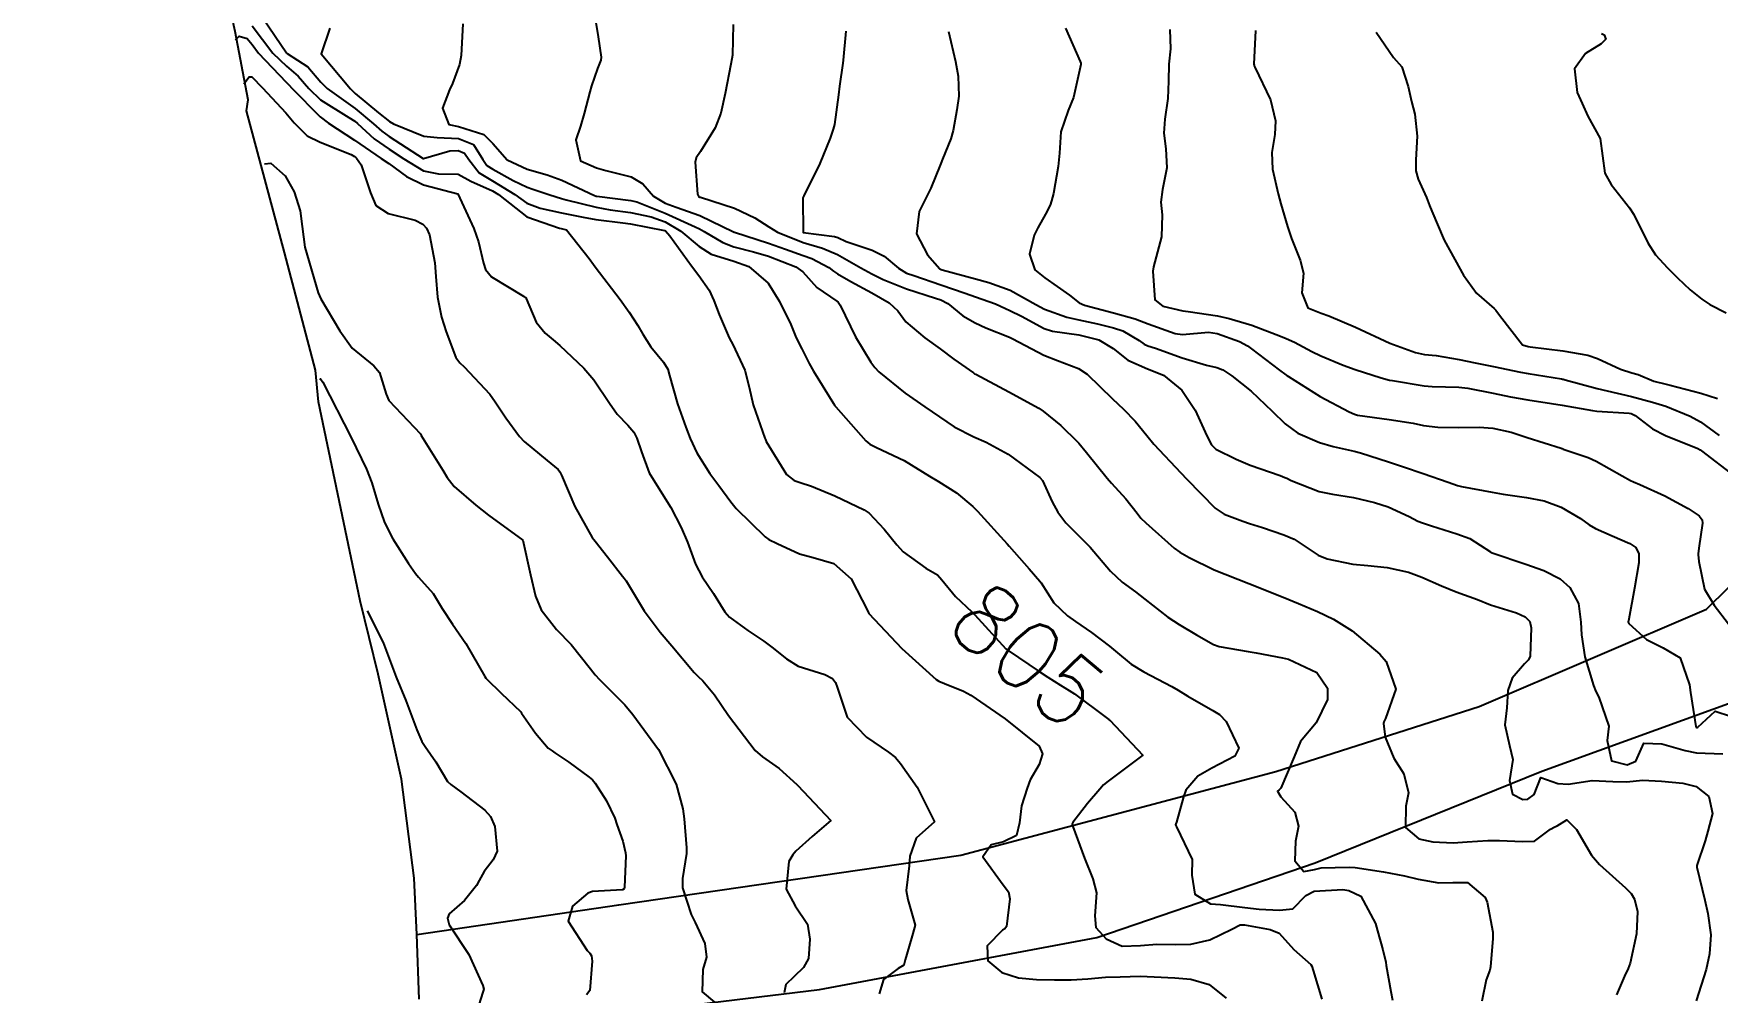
# Model space of a CAD drawing. Header units: metres. Extents: x 307586 to 320046, y 7427249 to 7434250.
# Drawn here: x 319019.8 to 319117.1, y 7428264.9 to 7428320.4 of the extents above; entities that cross this region are included whole.
import ezdxf
from ezdxf.enums import TextEntityAlignment as Align

# ---------------------------------------------------------------- set-up
doc = ezdxf.new("R2010")
doc.units = ezdxf.units.M
doc.header["$MEASUREMENT"] = 0
for name, color, linetype in [('Area', 45, 'Continuous'), ('Cotas', 45, 'Continuous'), ('Curvas de Nivel 1m', 11, 'Continuous'), ('Curvas de Nivel 5m', 15, 'Continuous'), ('Vias Secundárias', 230, 'Continuous')]:
    doc.layers.add(name, color=color, linetype=linetype)
doc.styles.add('Style-STANDARD', font='STANDARD.shx')

msp = doc.modelspace()

# ---------------------------------------------------------------- linework, layer by layer
at = {"layer": 'Area'}
msp.add_polyline3d([(319042.069, 7428264.557, 810.934), (319041.927, 7428268.294, 810.775), (319041.775, 7428271.553, 811.514), (319041.039, 7428277.28, 810.813), (319039.698, 7428283.368, 810.452), (319038.653, 7428287.608, 809.992), (319036.244, 7428299.121, 809.043), (319036.064, 7428300.957, 808.883), (319034.268, 7428307.76, 808.292), (319032.077, 7428315.966, 807.394), (319032.179, 7428316.592, 807.414), (319031.427, 7428320.544, 804.092), (319026.3, 7428343.958, 805.023), (319024.523, 7428353.935, 802.852), (319022.913, 7428359.071, 800.442), (319022.264, 7428362.41, 799.072), (319022.04, 7428363.364, 798.893), (319020.421, 7428377.147, 791.404), (319019.773, 7428386.302, 786.884)], dxfattribs=at)
at = {"layer": 'Curvas de Nivel 1m', "flags": 128}
for points, elevation in [([(319031.453, 7428320.06), (319031.663, 7428320.28), (319032.122, 7428320.146), (319032.398, 7428319.799), (319032.782, 7428319.296), (319034.376, 7428317.609), (319034.544, 7428317.446), (319034.707, 7428317.275), (319036.348, 7428315.61), (319036.822, 7428315.245), (319038.333, 7428314.264), (319038.942, 7428313.833), (319039.874, 7428313.207), (319040.318, 7428312.902), (319041.336, 7428312.167), (319042.308, 7428311.674), (319044.303, 7428311.16), (319045.23, 7428309.146), (319045.498, 7428308.374), (319045.786, 7428307.137), (319045.9, 7428306.787), (319046.241, 7428306.361), (319048.095, 7428305.241), (319048.224, 7428305.159), (319048.256, 7428305.109), (319048.838, 7428303.73), (319049.341, 7428303.093), (319049.815, 7428302.701), (319050.196, 7428302.375), (319051.584, 7428301.066), (319052.173, 7428300.39), (319053.063, 7428299.051), (319053.513, 7428298.413), (319054.14, 7428297.771), (319054.478, 7428297.368), (319054.652, 7428297.025), (319054.922, 7428296.221), (319055.373, 7428295.017), (319056.091, 7428293.836), (319056.62, 7428293.005), (319057.215, 7428291.855), (319057.581, 7428290.995), (319058.044, 7428289.718), (319058.421, 7428288.984), (319059.079, 7428288.029), (319059.743, 7428286.964), (319060.008, 7428286.663), (319061.063, 7428285.884), (319061.988, 7428285.267), (319062.467, 7428284.933), (319063.31, 7428284.254), (319063.972, 7428283.823), (319065.524, 7428283.338), (319065.965, 7428283.107), (319066.144, 7428282.888), (319066.242, 7428282.606), (319066.813, 7428280.881), (319067.926, 7428279.715), (319069.196, 7428278.851), (319069.599, 7428278.534), (319069.907, 7428278.2), (319070.87, 7428276.83), (319071.863, 7428274.82), (319070.808, 7428273.876), (319070.446, 7428272.834), (319070.401, 7428272.271), (319070.23, 7428270.836), (319070.328, 7428270.322), (319070.752, 7428268.83), (319070.538, 7428268.079), (319070.167, 7428266.836), (319070.091, 7428266.514), (319069.765, 7428266.32), (319068.914, 7428265.694), (319068.659, 7428264.856)], 807), ([(319032.409, 7428320.875), (319033.605, 7428319.288), (319034.386, 7428318.545), (319035.074, 7428317.964), (319035.692, 7428317.26), (319036.363, 7428316.602), (319038.006, 7428315.576), (319038.345, 7428315.362), (319038.497, 7428315.228), (319039.455, 7428314.334), (319040.328, 7428313.75), (319041.178, 7428313.191), (319042.316, 7428312.484), (319043.173, 7428312.313), (319044.314, 7428312.288), (319045.052, 7428311.891), (319046.305, 7428311.334), (319046.66, 7428311.126), (319048.284, 7428309.817), (319050.188, 7428309.168), (319050.274, 7428309.157), (319050.582, 7428309.077), (319051.901, 7428307.419), (319052.152, 7428307.061), (319052.251, 7428306.928), (319053.694, 7428305.045), (319054.216, 7428304.309), (319054.704, 7428303.529), (319054.989, 7428303.028), (319055.468, 7428302.294), (319056.187, 7428301.422), (319056.444, 7428301.007), (319056.546, 7428300.637), (319057.009, 7428299.001), (319057.487, 7428297.649), (319057.74, 7428296.994), (319058.121, 7428296.171), (319058.871, 7428294.978), (319059.399, 7428294.273), (319060.087, 7428293.331), (319060.392, 7428292.957), (319062.067, 7428291.307), (319062.284, 7428291.156), (319062.761, 7428290.93), (319064.054, 7428290.332), (319064.839, 7428290.114), (319066.046, 7428289.759), (319067.042, 7428288.88), (319068.014, 7428287), (319068.049, 7428286.906), (319068.07, 7428286.869), (319069.983, 7428284.84), (319071.965, 7428283.062), (319072.109, 7428282.962), (319072.438, 7428282.813), (319073.537, 7428282.374), (319073.956, 7428282.146), (319075.943, 7428280.77), (319077.919, 7428279.187), (319078.109, 7428278.747), (319077.907, 7428278.131), (319077.398, 7428277.255), (319077.224, 7428276.757), (319076.896, 7428275.741), (319076.784, 7428274.761), (319076.596, 7428274.022), (319075.852, 7428273.659), (319075.137, 7428273.49), (319074.663, 7428272.782), (319075.827, 7428271.166), (319076.152, 7428270.767), (319076.224, 7428270.359), (319076.024, 7428268.768), (319075.926, 7428268.634), (319075.791, 7428268.538), (319074.913, 7428267.648), (319074.941, 7428266.778), (319075.763, 7428266.093), (319076.724, 7428265.795), (319077.757, 7428265.696), (319078.811, 7428265.681), (319079.757, 7428265.668), (319080.728, 7428265.74), (319081.76, 7428265.831), (319082.597, 7428265.851), (319083.761, 7428265.887), (319084.572, 7428265.85), (319085.76, 7428265.784), (319086.693, 7428265.706), (319087.754, 7428265.394), (319088.735, 7428264.615)], 806), ([(319036.906, 7428320.747), (319036.393, 7428319.25), (319038.09, 7428317.233), (319038.369, 7428316.967), (319039.721, 7428315.841), (319040.345, 7428315.338), (319040.574, 7428315.198), (319042.336, 7428314.484), (319043.097, 7428314.411), (319044.335, 7428314.358), (319045.198, 7428314.013), (319045.745, 7428313.139), (319045.985, 7428312.801), (319046.317, 7428312.585), (319047.506, 7428311.923), (319048.307, 7428311.539), (319048.629, 7428311.428), (319049.616, 7428311.09), (319050.3, 7428310.886), (319050.56, 7428310.817), (319052.293, 7428310.377), (319053.102, 7428310.24), (319054.289, 7428310.083), (319055.488, 7428309.819), (319056.281, 7428309.531), (319057.198, 7428309.001), (319058.264, 7428308.104), (319058.948, 7428307.668), (319060.256, 7428307.255), (319061.127, 7428306.951), (319062.239, 7428305.985), (319062.906, 7428304.933), (319063.549, 7428303.587), (319063.834, 7428302.924), (319063.951, 7428302.673), (319064.196, 7428302.188), (319064.625, 7428301.343), (319064.87, 7428300.903), (319066.024, 7428299.022), (319066.107, 7428298.89), (319066.152, 7428298.822), (319067.885, 7428296.872), (319068.13, 7428296.675), (319068.515, 7428296.477), (319070.116, 7428295.716), (319071.578, 7428294.825), (319072.1, 7428294.517), (319073.139, 7428293.85), (319074.086, 7428293.057), (319074.357, 7428292.787), (319076.064, 7428290.898), (319076.174, 7428290.769), (319077.335, 7428289.465), (319077.961, 7428288.751), (319078.032, 7428288.643), (319078.764, 7428287.482), (319079.555, 7428286.727), (319080.008, 7428286.413), (319080.935, 7428285.774), (319081.987, 7428284.99), (319082.334, 7428284.695), (319083.236, 7428283.942), (319083.971, 7428283.49), (319085.586, 7428282.654), (319085.961, 7428282.437), (319086.511, 7428282.09), (319087.949, 7428281.264), (319088.352, 7428281.029), (319088.733, 7428280.618), (319089.454, 7428279.073), (319089.236, 7428278.61), (319087.906, 7428277.924), (319087.082, 7428277.457), (319086.4, 7428276.645), (319086.261, 7428276.272), (319085.865, 7428274.801), (319085.816, 7428274.698), (319085.799, 7428274.651), (319085.862, 7428274.526), (319086.759, 7428272.641), (319086.739, 7428271.736), (319086.91, 7428270.639), (319087.815, 7428270.074), (319088.408, 7428270.027), (319089.812, 7428269.866), (319090.639, 7428269.763), (319091.81, 7428269.698), (319092.59, 7428269.789), (319093.331, 7428270.557), (319093.826, 7428270.81), (319095.468, 7428270.892), (319095.826, 7428270.844), (319096.512, 7428270.523), (319097.372, 7428268.941), (319097.474, 7428268.513), (319097.782, 7428267.405), (319097.96, 7428266.692), (319097.991, 7428266.507), (319098.247, 7428264.992), (319098.345, 7428264.501)], 804), ([(319044.592, 7428320.985), (319044.501, 7428319.158), (319044.388, 7428318.637), (319043.999, 7428317.542), (319043.818, 7428317.166), (319043.407, 7428316.12), (319043.774, 7428315.166), (319044.342, 7428315.048), (319045.796, 7428314.597), (319046.332, 7428314.065), (319047.146, 7428313.122), (319048.318, 7428312.585), (319049.473, 7428312.252), (319050.312, 7428311.951), (319052.199, 7428311.061), (319052.302, 7428311.027), (319052.344, 7428311.018), (319054.299, 7428310.772), (319054.647, 7428310.685), (319056.288, 7428310.039), (319058.031, 7428309.238), (319058.275, 7428309.13), (319058.543, 7428308.986), (319059.632, 7428308.335), (319060.264, 7428308.098), (319061.404, 7428307.806), (319062.259, 7428307.54), (319063.846, 7428306.924), (319064.249, 7428306.635), (319065.06, 7428305.732), (319066.224, 7428304.94), (319066.292, 7428304.889), (319066.404, 7428304.705), (319067.294, 7428302.879), (319068.188, 7428301.418), (319068.419, 7428301.101), (319068.641, 7428300.863), (319070.165, 7428299.619), (319071.313, 7428298.828), (319072.147, 7428298.256), (319073.007, 7428297.673), (319074.136, 7428297.102), (319074.857, 7428296.783), (319076.123, 7428296.085), (319077.96, 7428294.751), (319078.101, 7428294.565), (319078.677, 7428293.329), (319079.004, 7428292.736), (319079.466, 7428292.119), (319080.071, 7428291.504), (319080.871, 7428290.712), (319082.042, 7428289.328), (319082.725, 7428288.69), (319083.48, 7428288.131), (319084.023, 7428287.705), (319085.361, 7428286.657), (319086.007, 7428286.226), (319087.006, 7428285.637), (319087.997, 7428285.082), (319088.333, 7428284.961), (319089.994, 7428284.673), (319090.455, 7428284.595), (319091.989, 7428284.312), (319092.33, 7428284.233), (319093.976, 7428283.455), (319094.596, 7428282.544), (319094.597, 7428281.903), (319093.943, 7428280.55), (319093.024, 7428279.466), (319092.653, 7428278.569), (319091.895, 7428276.771), (319091.803, 7428276.672), (319091.7, 7428276.582), (319091.89, 7428276.261), (319092.693, 7428275.379), (319092.909, 7428274.564), (319092.735, 7428273.691), (319092.693, 7428272.567), (319093.218, 7428271.941), (319093.838, 7428272.066), (319094.228, 7428272.157), (319095.84, 7428272.2), (319096.188, 7428272.178), (319097.837, 7428271.931), (319099.041, 7428271.698), (319099.833, 7428271.503), (319101.018, 7428271.282), (319101.831, 7428271.302), (319102.68, 7428271.296), (319103.713, 7428270.432), (319103.819, 7428270.17), (319104.149, 7428268.426), (319104.144, 7428268.072), (319104.007, 7428266.428), (319103.971, 7428266.228), (319103.765, 7428265.675), (319103.507, 7428264.434)], 803), ([(319052.273, 7428321.062), (319052.411, 7428320.235), (319052.584, 7428319.058), (319052.56, 7428318.89), (319052.386, 7428318.401), (319052.037, 7428317.402), (319051.938, 7428317.064), (319051.611, 7428315.811), (319051.389, 7428315.07), (319051.128, 7428314.279), (319051.399, 7428313.069), (319052.319, 7428312.655), (319052.864, 7428312.507), (319054.314, 7428312.131), (319055.007, 7428311.727), (319055.609, 7428311.02), (319056.297, 7428310.609), (319056.92, 7428310.377), (319058.287, 7428309.908), (319060.242, 7428308.96), (319060.26, 7428308.947), (319060.298, 7428308.934), (319062.267, 7428308.299), (319063.247, 7428307.946), (319064.26, 7428307.597), (319064.767, 7428307.421), (319065.749, 7428306.898), (319066.031, 7428306.675), (319066.247, 7428306.527), (319067.031, 7428306.092), (319068.231, 7428305.431), (319069.246, 7428304.855), (319069.748, 7428304.377), (319070.212, 7428303.741), (319071.304, 7428302.829), (319072.197, 7428302.183), (319072.974, 7428301.592), (319074.118, 7428300.791), (319074.182, 7428300.749), (319074.255, 7428300.716), (319076.167, 7428299.697), (319077.906, 7428298.752), (319078.151, 7428298.588), (319079.16, 7428297.752), (319080.134, 7428296.811), (319080.215, 7428296.719), (319080.645, 7428296.195), (319081.854, 7428294.702), (319082.1, 7428294.423), (319082.92, 7428293.516), (319083.574, 7428292.678), (319083.801, 7428292.396), (319084.077, 7428292.111), (319085.729, 7428290.653), (319086.059, 7428290.412), (319086.596, 7428290.103), (319088.044, 7428289.397), (319090.033, 7428288.6), (319092.025, 7428287.809), (319092.914, 7428287.459), (319094.017, 7428286.997), (319094.944, 7428286.541), (319096.006, 7428285.873), (319097.624, 7428284.514), (319097.987, 7428284.098), (319098.54, 7428282.501), (319097.946, 7428280.803), (319097.85, 7428280.604), (319097.836, 7428280.511), (319097.931, 7428279.724), (319098.426, 7428278.502), (319099.002, 7428277.592), (319099.281, 7428276.489), (319099.125, 7428275.731), (319099.098, 7428274.492), (319099.863, 7428273.839), (319100.674, 7428273.659), (319101.86, 7428273.595), (319102.659, 7428273.65), (319103.863, 7428273.745), (319104.541, 7428273.744), (319105.862, 7428273.673), (319106.561, 7428273.704), (319107.493, 7428274.394), (319107.743, 7428274.522), (319107.875, 7428274.593), (319108.423, 7428274.927), (319108.979, 7428274.373), (319109.851, 7428272.891), (319110.327, 7428272.355), (319111.829, 7428270.994), (319112.152, 7428270.661), (319112.338, 7428270.332), (319112.517, 7428269.625), (319112.45, 7428268.33), (319112.082, 7428266.642), (319111.967, 7428266.337), (319111.768, 7428265.886), (319111.294, 7428264.808)], 802), ([(319060.222, 7428320.963), (319060.176, 7428319.183), (319060.15, 7428318.964), (319060.091, 7428318.666), (319059.752, 7428316.969), (319059.513, 7428315.815), (319059.187, 7428314.977), (319058.329, 7428313.609), (319058.088, 7428313.23), (319058.021, 7428312.993), (319058.152, 7428311.144), (319058.234, 7428310.991), (319058.303, 7428310.966), (319058.335, 7428310.957), (319060.293, 7428310.326), (319061.47, 7428309.763), (319062.278, 7428309.249), (319062.792, 7428308.935), (319064.267, 7428308.338), (319065.379, 7428308.018), (319066.261, 7428307.651), (319067.606, 7428306.876), (319068.248, 7428306.524), (319068.896, 7428306.208), (319070.235, 7428305.662), (319071.93, 7428305.12), (319072.226, 7428305.023), (319072.63, 7428304.816), (319073.502, 7428304.094), (319074.212, 7428303.683), (319074.834, 7428303.408), (319076.204, 7428302.858), (319076.391, 7428302.768), (319078.194, 7428301.813), (319078.97, 7428301.517), (319080.186, 7428301.046), (319080.684, 7428300.715), (319082.162, 7428299.302), (319082.799, 7428298.69), (319083.468, 7428298.002), (319084.138, 7428297.166), (319084.545, 7428296.666), (319086.117, 7428295.012), (319086.455, 7428294.647), (319088.088, 7428292.965), (319088.623, 7428292.622), (319089.685, 7428292.211), (319090.078, 7428292.083), (319090.824, 7428291.844), (319092.071, 7428291.42), (319092.663, 7428291.165), (319093.581, 7428290.557), (319094.058, 7428290.251), (319094.562, 7428290.039), (319096.051, 7428289.725), (319096.925, 7428289.646), (319098.048, 7428289.536), (319099.277, 7428289.259), (319100.04, 7428288.973), (319101.175, 7428288.469), (319102.03, 7428288.135), (319103.262, 7428287.678), (319104.022, 7428287.381), (319105.527, 7428286.906), (319106.016, 7428286.679), (319106.285, 7428286.407), (319106.371, 7428286.045), (319106.301, 7428284.407), (319106.212, 7428284.185), (319105.986, 7428283.953), (319105.262, 7428283.128), (319105.016, 7428282.419), (319104.957, 7428281.416), (319104.844, 7428280.421), (319105.109, 7428279.234), (319105.301, 7428278.416), (319105.111, 7428277.208), (319105.285, 7428276.416), (319105.89, 7428276.102), (319106.178, 7428276.119), (319106.531, 7428276.404), (319106.923, 7428277.38), (319107.899, 7428277.033), (319108.506, 7428276.988), (319109.901, 7428277.212), (319111.091, 7428277.158), (319111.901, 7428277.129), (319112.798, 7428277.222), (319113.901, 7428277.166), (319115.136, 7428277.062), (319115.899, 7428276.859), (319116.637, 7428276.283), (319116.857, 7428275.307), (319116.579, 7428274.283), (319116.424, 7428273.725), (319115.938, 7428272.289), (319115.937, 7428272.194), (319116.406, 7428270.284), (319116.586, 7428269.508), (319116.755, 7428268.28), (319116.686, 7428267.185), (319116.486, 7428266.279), (319115.917, 7428264.45)], 801), ([(319072.679, 7428320.557), (319073.083, 7428318.813), (319073.237, 7428317.959), (319073.268, 7428316.811), (319073.164, 7428316.008), (319072.941, 7428314.814), (319072.811, 7428314.343), (319072.326, 7428313.162), (319072.227, 7428312.918), (319072.192, 7428312.821), (319071.66, 7428311.476), (319071.32, 7428310.83), (319070.982, 7428310.143), (319070.829, 7428308.834), (319071.464, 7428307.625), (319072.179, 7428306.821), (319072.252, 7428306.782), (319072.306, 7428306.765), (319074.244, 7428306.233), (319075.01, 7428306.02), (319076.235, 7428305.575), (319077.723, 7428304.755), (319078.22, 7428304.485), (319079.509, 7428304.023), (319080.214, 7428303.87), (319081.285, 7428303.637), (319082.21, 7428303.408), (319082.749, 7428303.23), (319083.694, 7428302.678), (319083.993, 7428302.465), (319084.2, 7428302.361), (319084.645, 7428302.219), (319086.193, 7428301.663), (319087.588, 7428301.237), (319088.188, 7428301.111), (319088.529, 7428300.967), (319089.059, 7428300.617), (319090.17, 7428299.732), (319091.38, 7428298.588), (319092.146, 7428297.855), (319092.883, 7428297.312), (319094.135, 7428296.759), (319094.923, 7428296.542), (319096.13, 7428296.268), (319096.488, 7428296.168), (319098.124, 7428295.652), (319098.983, 7428295.359), (319100.118, 7428294.966), (319101.558, 7428294.466), (319102.11, 7428294.281), (319102.339, 7428294.227), (319104.105, 7428293.888), (319104.747, 7428293.779), (319106.101, 7428293.592), (319107.111, 7428293.387), (319108.092, 7428293.023), (319109.224, 7428292.373), (319109.727, 7428292.012), (319110.077, 7428291.799), (319111.057, 7428291.367), (319112.069, 7428290.914), (319112.417, 7428290.685), (319112.601, 7428290.332), (319112.587, 7428289.8), (319112.34, 7428288.335), (319112.015, 7428286.538), (319111.985, 7428286.369), (319111.989, 7428286.34), (319112.013, 7428286.299), (319113.037, 7428285.358), (319113.999, 7428284.883), (319114.984, 7428284.3), (319115.521, 7428282.743), (319115.578, 7428282.294), (319115.893, 7428280.341), (319115.912, 7428280.29), (319115.943, 7428280.275), (319115.958, 7428280.274), (319115.997, 7428280.289), (319117.003, 7428281.229), (319117.949, 7428280.914)], 799), ([(319079.439, 7428320.735), (319080.295, 7428318.821), (319080.318, 7428318.721), (319080.318, 7428318.647), (319079.901, 7428316.727), (319079.599, 7428315.969), (319079.17, 7428314.738), (319079.096, 7428313.5), (319079.012, 7428312.74), (319078.738, 7428311.174), (319078.638, 7428310.745), (319078.545, 7428310.501), (319078.292, 7428309.989), (319077.845, 7428309.189), (319077.629, 7428308.756), (319077.35, 7428307.671), (319077.658, 7428306.756), (319078.246, 7428306.303), (319079.663, 7428305.297), (319080.225, 7428304.851), (319080.543, 7428304.717), (319082.219, 7428304.271), (319083.463, 7428303.923), (319084.217, 7428303.635), (319085.79, 7428303.074), (319086.208, 7428303.019), (319087.704, 7428303.142), (319088.21, 7428303.079), (319089.505, 7428302.61), (319089.96, 7428302.363), (319090.199, 7428302.19), (319091.813, 7428300.957), (319092.184, 7428300.675), (319092.241, 7428300.637), (319092.339, 7428300.578), (319094.166, 7428299.437), (319095.834, 7428298.533), (319096.152, 7428298.399), (319096.324, 7428298.356), (319098.149, 7428298.096), (319099.535, 7428297.877), (319100.146, 7428297.759), (319100.965, 7428297.651), (319102.145, 7428297.634), (319103.352, 7428297.649), (319104.145, 7428297.602), (319105.206, 7428297.356), (319106.139, 7428297.054), (319108.092, 7428296.432), (319108.133, 7428296.418), (319108.156, 7428296.413), (319108.225, 7428296.389), (319109.662, 7428295.901), (319110.126, 7428295.685), (319111.63, 7428294.832), (319112.115, 7428294.577), (319112.276, 7428294.499), (319112.652, 7428294.332), (319114.103, 7428293.674), (319115.446, 7428292.943), (319116.086, 7428292.527), (319116.257, 7428292.288), (319116.275, 7428292.094), (319116.067, 7428290.65), (319116.023, 7428290.331), (319116.025, 7428290.29), (319116.057, 7428289.882), (319116.385, 7428288.286), (319116.952, 7428287.352), (319117.784, 7428286.272)], 798), ([(319085.467, 7428320.664), (319085.519, 7428319.55), (319085.416, 7428318.665), (319085.399, 7428317.681), (319085.352, 7428316.665), (319085.177, 7428315.484), (319085.124, 7428314.668), (319085.242, 7428313.764), (319085.302, 7428312.665), (319085.043, 7428311.402), (319084.959, 7428310.67), (319085.023, 7428309.938), (319084.982, 7428308.669), (319084.521, 7428306.941), (319084.487, 7428306.676), (319084.602, 7428305.032), (319085.058, 7428304.662), (319086.229, 7428304.378), (319086.537, 7428304.339), (319088.225, 7428304.092), (319088.897, 7428303.946), (319090.217, 7428303.564), (319091.866, 7428302.926), (319092.206, 7428302.784), (319092.681, 7428302.573), (319093.677, 7428302.037), (319094.195, 7428301.776), (319095.494, 7428301.233), (319096.188, 7428300.989), (319097.702, 7428300.515), (319098.181, 7428300.38), (319098.341, 7428300.347), (319100.176, 7428300.049), (319100.639, 7428300.012), (319102.176, 7428299.975), (319102.709, 7428299.918), (319104.171, 7428299.625), (319105.174, 7428299.414), (319106.165, 7428299.229), (319107.543, 7428299.015), (319108.161, 7428298.918), (319109.909, 7428298.612), (319110.156, 7428298.581), (319112.036, 7428298.46), (319112.154, 7428298.437), (319112.377, 7428298.337), (319113.378, 7428297.554), (319114.141, 7428297.163), (319116.001, 7428296.425), (319116.134, 7428296.351), (319116.222, 7428296.289), (319118.118, 7428294.825)], 797), ([(319090.423, 7428320.6), (319090.336, 7428318.659), (319090.34, 7428318.601), (319090.354, 7428318.562), (319090.392, 7428318.482), (319091.285, 7428316.591), (319091.574, 7428315.375), (319091.54, 7428314.588), (319091.377, 7428313.55), (319091.408, 7428312.589), (319091.735, 7428311.16), (319091.894, 7428310.584), (319092.283, 7428309.272), (319092.514, 7428308.578), (319093.006, 7428307.318), (319093.194, 7428306.566), (319093.108, 7428305.433), (319093.458, 7428304.562), (319094.228, 7428304.246), (319094.676, 7428304.096), (319096.217, 7428303.45), (319098.203, 7428302.51), (319099.681, 7428301.971), (319100.197, 7428301.866), (319100.878, 7428301.792), (319102.194, 7428301.571), (319103.13, 7428301.384), (319104.19, 7428301.159), (319105.756, 7428300.846), (319106.187, 7428300.768), (319108.126, 7428300.448), (319108.183, 7428300.439), (319108.224, 7428300.43), (319108.34, 7428300.388), (319110.176, 7428299.887), (319110.769, 7428299.759), (319112.169, 7428299.428), (319113.391, 7428299.095), (319114.161, 7428298.865), (319115.564, 7428298.296), (319116.15, 7428297.963), (319117.24, 7428297.181)], 796), ([(319110.424, 7428320.439), (319110.594, 7428320.358), (319110.679, 7428320.097), (319110.415, 7428319.845), (319109.509, 7428319.271), (319108.873, 7428318.383), (319109.024, 7428317.025), (319109.308, 7428316.376), (319109.642, 7428315.647), (319110.353, 7428314.36), (319110.63, 7428312.357), (319110.983, 7428311.687), (319112.048, 7428310.343), (319112.297, 7428309.953), (319113.12, 7428308.327), (319113.564, 7428307.619), (319114.259, 7428306.87), (319114.834, 7428306.304), (319115.558, 7428305.609), (319116.241, 7428305.059), (319116.698, 7428304.746), (319117.648, 7428304.276)], 794), ([(319031.923, 7428317.53), (319032.225, 7428317.922), (319032.379, 7428317.918), (319033.002, 7428317.294), (319034.351, 7428315.852), (319034.84, 7428315.273), (319035.59, 7428314.515), (319036.332, 7428314.149), (319038.134, 7428313.423), (319038.324, 7428313.314), (319038.373, 7428313.279), (319038.435, 7428313.228), (319038.707, 7428312.834), (319039.249, 7428311.216), (319039.561, 7428310.487), (319040.281, 7428310.011), (319041.834, 7428309.628), (319042.276, 7428309.397), (319042.49, 7428309.178), (319042.66, 7428308.785), (319042.963, 7428307.173), (319043.033, 7428306.38), (319043.128, 7428305.171), (319043.358, 7428304.022), (319043.616, 7428303.166), (319044.188, 7428301.68), (319044.407, 7428301.379), (319044.671, 7428301.153), (319046.16, 7428299.573), (319046.463, 7428299.127), (319047.08, 7428298.185), (319047.861, 7428297.113), (319048.129, 7428296.828), (319049.473, 7428295.729), (319050.105, 7428295.21), (319050.205, 7428295.079), (319050.3, 7428294.879), (319051.067, 7428293.07), (319052.065, 7428291.274), (319052.156, 7428291.151), (319052.241, 7428291.057), (319052.949, 7428290.147), (319053.829, 7428289.033), (319053.925, 7428288.925), (319054.03, 7428288.77), (319055.073, 7428287.019), (319055.995, 7428285.8), (319056.678, 7428285.003), (319057.968, 7428283.466), (319058.202, 7428283.223), (319058.458, 7428282.983), (319059.141, 7428282.158), (319059.943, 7428280.96), (319061.502, 7428278.944), (319061.909, 7428278.581), (319062.876, 7428277.899), (319063.894, 7428276.981), (319063.963, 7428276.909), (319065.863, 7428274.89), (319064.781, 7428273.974), (319063.845, 7428273.118), (319063.674, 7428272.913), (319063.445, 7428272.522), (319063.279, 7428270.918), (319063.809, 7428269.964), (319064.512, 7428268.903), (319064.659, 7428268.026), (319064.573, 7428266.902), (319064.291, 7428266.379), (319063.757, 7428265.872), (319063.273, 7428265.395), (319063.175, 7428264.919)], 808), ([(319033.113, 7428312.89), (319033.495, 7428312.926), (319034.307, 7428312.189), (319034.831, 7428311.272), (319035.183, 7428310.168), (319035.299, 7428309.265), (319035.451, 7428308.072), (319036.226, 7428305.426), (319036.295, 7428305.249), (319036.383, 7428305.087), (319037.474, 7428303.237), (319038.188, 7428302.231), (319039.434, 7428301.211), (319039.773, 7428300.81), (319040.157, 7428299.56), (319040.303, 7428299.198), (319042.134, 7428297.267), (319042.189, 7428297.179), (319042.284, 7428297.025), (319043.425, 7428295.16), (319043.681, 7428294.739), (319044.094, 7428294.226), (319045.335, 7428293.137), (319046.077, 7428292.556), (319048.063, 7428291.11), (319048.501, 7428289.103), (319048.796, 7428287.873), (319049.12, 7428287.093), (319049.996, 7428285.948), (319050.848, 7428285.071), (319051.969, 7428283.679), (319052.242, 7428283.332), (319052.499, 7428283.052), (319053.226, 7428282.311), (319053.948, 7428281.585), (319054.416, 7428281.025), (319055.913, 7428279.01), (319056.932, 7428277), (319057.306, 7428275.561), (319057.379, 7428274.995), (319057.529, 7428273.31), (319057.52, 7428272.993), (319057.29, 7428271.534), (319057.29, 7428270.995), (319057.8, 7428269.453), (319058.023, 7428268.987), (319058.576, 7428267.774), (319058.68, 7428266.976), (319058.477, 7428266.264), (319058.43, 7428264.98), (319059.148, 7428264.38)], 809), ([(319039.053, 7428287.02), (319039.983, 7428285.2), (319040.737, 7428283.192), (319041.291, 7428281.839), (319041.923, 7428280.148), (319042.212, 7428279.472), (319042.412, 7428279.173), (319043.025, 7428278.284), (319043.703, 7428277.153), (319043.89, 7428276.976), (319044.469, 7428276.56), (319045.868, 7428275.499), (319046.184, 7428275.127), (319046.443, 7428274.539), (319046.566, 7428273.123), (319046.34, 7428272.62), (319045.825, 7428271.941), (319045.529, 7428271.421), (319045.37, 7428271.134), (319044.68, 7428270.265), (319043.796, 7428269.483), (319043.698, 7428269.247), (319043.79, 7428268.847), (319044.928, 7428267.138), (319045.746, 7428265.338), (319045.794, 7428265.129), (319045.788, 7428265.084), (319045.741, 7428264.954), (319045.301, 7428263.56)], 811)]:
    msp.add_lwpolyline(points, dxfattribs=dict(at, elevation=elevation))
at = {"layer": 'Curvas de Nivel 5m', "flags": 128}
for points, elevation in [([(319033.036, 7428321.294), (319034.393, 7428319.316), (319034.409, 7428319.296), (319034.435, 7428319.279), (319035.629, 7428318.505), (319036.377, 7428317.622), (319036.736, 7428317.246), (319038.356, 7428316.099), (319039.416, 7428315.214), (319039.912, 7428314.78), (319040.336, 7428314.483), (319042.298, 7428313.205), (319042.323, 7428313.199), (319043.845, 7428313.647), (319044.328, 7428313.661), (319044.689, 7428313.517), (319044.94, 7428313.151), (319045.537, 7428312.364), (319046.311, 7428311.904), (319047.59, 7428311.117), (319048.296, 7428310.625), (319049.06, 7428310.33), (319050.288, 7428310.062), (319051.551, 7428309.8), (319052.282, 7428309.672), (319053.849, 7428309.475), (319054.279, 7428309.413), (319056.249, 7428309.035), (319056.273, 7428309.027), (319056.299, 7428309.01), (319056.558, 7428308.719), (319057.81, 7428306.994), (319058.244, 7428306.421), (319058.825, 7428305.575), (319059.112, 7428304.977), (319059.412, 7428304.169), (319059.928, 7428302.964), (319060.016, 7428302.777), (319060.198, 7428302.429), (319060.895, 7428300.953), (319061.147, 7428299.972), (319061.373, 7428298.948), (319062.062, 7428297.012), (319062.09, 7428296.94), (319062.131, 7428296.831), (319063.307, 7428294.922), (319063.758, 7428294.573), (319064.098, 7428294.447), (319064.759, 7428294.241), (319066.091, 7428293.678), (319067.798, 7428292.873), (319068.081, 7428292.677), (319068.962, 7428291.747), (319069.679, 7428290.846), (319070.057, 7428290.436), (319071.366, 7428289.504), (319072.037, 7428289.101), (319072.284, 7428288.816), (319073.08, 7428287.86), (319074.015, 7428286.967), (319074.198, 7428286.788), (319075.984, 7428284.832), (319076.061, 7428284.769), (319077.97, 7428283.481), (319078.416, 7428283.192), (319079.153, 7428282.732), (319079.66, 7428282.425), (319079.958, 7428282.224), (319081.799, 7428280.847), (319081.943, 7428280.746), (319081.968, 7428280.725), (319082.001, 7428280.699), (319083.913, 7428278.67), (319081.898, 7428277.169), (319081.644, 7428276.954), (319081.418, 7428276.705), (319080.716, 7428275.876), (319079.864, 7428274.769), (319079.839, 7428274.744), (319079.827, 7428274.721), (319079.822, 7428274.68), (319079.861, 7428274.538), (319080.541, 7428272.713), (319081.021, 7428271.518), (319081.226, 7428270.706), (319081.128, 7428269.382), (319081.191, 7428268.706), (319081.786, 7428268.044), (319082.719, 7428267.623), (319083.783, 7428267.653), (319084.712, 7428267.732), (319085.784, 7428267.712), (319086.689, 7428267.736), (319087.787, 7428267.989), (319089.061, 7428268.611), (319089.547, 7428268.854), (319089.797, 7428268.862), (319091.267, 7428268.585), (319091.791, 7428268.368), (319092.652, 7428267.437), (319093.622, 7428266.552), (319093.687, 7428266.467), (319093.769, 7428266.207), (319094.261, 7428264.545)], 805), ([(319066.745, 7428320.56), (319066.574, 7428318.888), (319066.557, 7428318.722), (319066.378, 7428317.377), (319066.317, 7428316.891), (319066.073, 7428315.168), (319066.006, 7428314.895), (319065.825, 7428314.385), (319065.235, 7428312.906), (319064.304, 7428311.045), (319064.261, 7428310.963), (319064.254, 7428310.92), (319064.273, 7428308.92), (319066.074, 7428308.696), (319066.27, 7428308.635), (319066.755, 7428308.398), (319068.263, 7428307.891), (319068.957, 7428307.557), (319069.774, 7428306.847), (319070.249, 7428306.569), (319070.662, 7428306.421), (319072.239, 7428305.889), (319073.637, 7428305.4), (319074.229, 7428305.2), (319075.391, 7428304.782), (319075.969, 7428304.521), (319076.219, 7428304.407), (319076.903, 7428304.076), (319078.209, 7428303.36), (319078.679, 7428303.214), (319080.206, 7428303.001), (319081.375, 7428302.708), (319082.198, 7428302.206), (319083.045, 7428301.54), (319084.187, 7428301.031), (319085.099, 7428300.661), (319086.17, 7428299.792), (319086.942, 7428298.642), (319087.615, 7428297.158), (319087.879, 7428296.633), (319088.131, 7428296.389), (319089.317, 7428295.805), (319090.122, 7428295.459), (319091.851, 7428294.848), (319092.115, 7428294.748), (319092.233, 7428294.697), (319092.496, 7428294.574), (319094.104, 7428293.922), (319094.874, 7428293.769), (319096.099, 7428293.585), (319097.312, 7428293.301), (319098.091, 7428293.041), (319099.307, 7428292.492), (319099.817, 7428292.22), (319100.079, 7428292.115), (319100.6, 7428291.952), (319102.073, 7428291.488), (319102.828, 7428291.207), (319104.021, 7428290.431), (319104.063, 7428290.404), (319104.108, 7428290.384), (319106.053, 7428289.729), (319107.094, 7428289.353), (319108.04, 7428288.887), (319108.601, 7428288.381), (319109.096, 7428287.447), (319109.247, 7428286.371), (319109.272, 7428285.638), (319109.473, 7428284.368), (319109.968, 7428282.706), (319110.109, 7428282.359), (319110.285, 7428282.031), (319110.865, 7428280.351), (319110.754, 7428279.529), (319111.01, 7428278.349), (319111.911, 7428278.118), (319112.413, 7428278.332), (319112.881, 7428279.373), (319113.928, 7428279.335), (319115.28, 7428278.939), (319115.921, 7428278.817), (319117.443, 7428278.751)], 800), ([(319097.411, 7428320.52), (319098.401, 7428319.047), (319098.889, 7428318.503), (319099.261, 7428317.376), (319099.455, 7428316.494), (319099.635, 7428315.76), (319099.765, 7428314.489), (319099.701, 7428313.121), (319099.69, 7428312.489), (319099.839, 7428312.008), (319100.308, 7428310.949), (319100.496, 7428310.478), (319100.625, 7428310.15), (319101.331, 7428308.469), (319102.256, 7428306.794), (319102.377, 7428306.581), (319102.446, 7428306.457), (319103.207, 7428305.41), (319104.234, 7428304.516), (319104.325, 7428304.429), (319104.528, 7428304.128), (319105.861, 7428302.413), (319106.202, 7428302.318), (319106.307, 7428302.303), (319108.2, 7428302.07), (319109.648, 7428301.818), (319110.196, 7428301.624), (319111.533, 7428301.003), (319112.188, 7428300.805), (319112.549, 7428300.697), (319113.463, 7428300.321), (319114.18, 7428300.134), (319114.399, 7428300.088), (319116.173, 7428299.619), (319117.144, 7428299.304)], 795), ([(319036.323, 7428300.42), (319036.365, 7428300.443), (319036.488, 7428300.267), (319038.13, 7428297.064), (319039.014, 7428295.216), (319039.318, 7428294.434), (319039.702, 7428293.206), (319040.067, 7428292.14), (319040.548, 7428291.195), (319041.457, 7428289.768), (319041.848, 7428289.182), (319042.031, 7428288.983), (319042.878, 7428288.023), (319043.402, 7428287.159), (319043.999, 7428286.25), (319044.772, 7428285.142), (319045.862, 7428283.233), (319045.921, 7428283.13), (319045.962, 7428283.083), (319046.807, 7428282.264), (319047.934, 7428281.183), (319047.968, 7428281.144), (319047.989, 7428281.109), (319048.784, 7428279.955), (319049.531, 7428279.086), (319049.746, 7428278.917), (319049.91, 7428278.813), (319050.715, 7428278.261), (319051.896, 7428277.392), (319052.08, 7428277.242), (319052.243, 7428277.055), (319052.891, 7428276.032), (319053.372, 7428275.037), (319053.495, 7428274.671), (319053.85, 7428273.694), (319054.005, 7428273.028), (319054.012, 7428272.858), (319053.94, 7428271.029), (319053.911, 7428270.94), (319053.821, 7428270.888), (319052.087, 7428270.788), (319051.817, 7428270.696), (319050.932, 7428269.939), (319050.673, 7428269.071), (319051.776, 7428267.379), (319051.936, 7428267.219), (319052.034, 7428267.056), (319052.075, 7428266.748), (319051.941, 7428265.057), (319051.74, 7428264.809)], 810)]:
    msp.add_lwpolyline(points, dxfattribs=dict(at, elevation=elevation))
at = {"layer": 'Vias Secundárias'}
for points, elevation in [([(319041.927, 7428268.294), (319053.61, 7428270.015), (319073.38, 7428272.878), (319091.595, 7428277.737), (319103.358, 7428281.489), (319116.514, 7428287.127), (319124.231, 7428294.741), (319135.504, 7428309.566), (319144.706, 7428323.715), (319155.685, 7428340.529), (319161.027, 7428349.235), (319162.712, 7428360.411), (319162.911, 7428376.73), (319164, 7428396.327), (319164, 7428403.254)], 810.775), ([(319041.927, 7428268.294), (319053.61, 7428270.015), (319073.38, 7428272.878), (319091.595, 7428277.737), (319103.358, 7428281.489), (319116.514, 7428287.127), (319124.231, 7428294.741), (319135.504, 7428309.566), (319144.706, 7428323.715), (319155.685, 7428340.529), (319161.027, 7428349.235), (319162.712, 7428360.411), (319162.911, 7428376.73), (319164, 7428396.327), (319164, 7428403.254)], 810.775), ([(319053.948, 7428263.744), (319065.207, 7428265.107), (319081.26, 7428268.127), (319093.883, 7428272.444), (319106.975, 7428277.74), (319118.419, 7428281.898), (319130.075, 7428291.099), (319137.992, 7428300.494), (319144.425, 7428312.101), (319149.832, 7428322.629), (319158.312, 7428334.24), (319164.453, 7428339.863), (319166.67, 7428320.78), (319168.952, 7428305.52), (319172.881, 7428287.708), (319174.989, 7428269.613), (319176.188, 7428251.857)], 810.755), ([(319053.948, 7428263.744), (319065.207, 7428265.107), (319081.26, 7428268.127), (319093.883, 7428272.444), (319106.975, 7428277.74), (319118.419, 7428281.898), (319130.075, 7428291.099), (319137.992, 7428300.494), (319144.425, 7428312.101), (319149.832, 7428322.629), (319158.312, 7428334.24), (319164.453, 7428339.863), (319166.67, 7428320.78), (319168.952, 7428305.52), (319172.881, 7428287.708), (319174.989, 7428269.613), (319176.188, 7428251.857)], 810.755)]:
    msp.add_lwpolyline(points, dxfattribs=dict(at, elevation=elevation))

# ---------------------------------------------------------------- texts
at = {"layer": 'Cotas', "style": 'Style-STANDARD'}
msp.add_text('805', height=4, rotation=319.57593, dxfattribs=at).set_placement((319077.265, 7428284.458, 805), align=Align.MIDDLE_CENTER)

doc.saveas('drawing.dxf')
